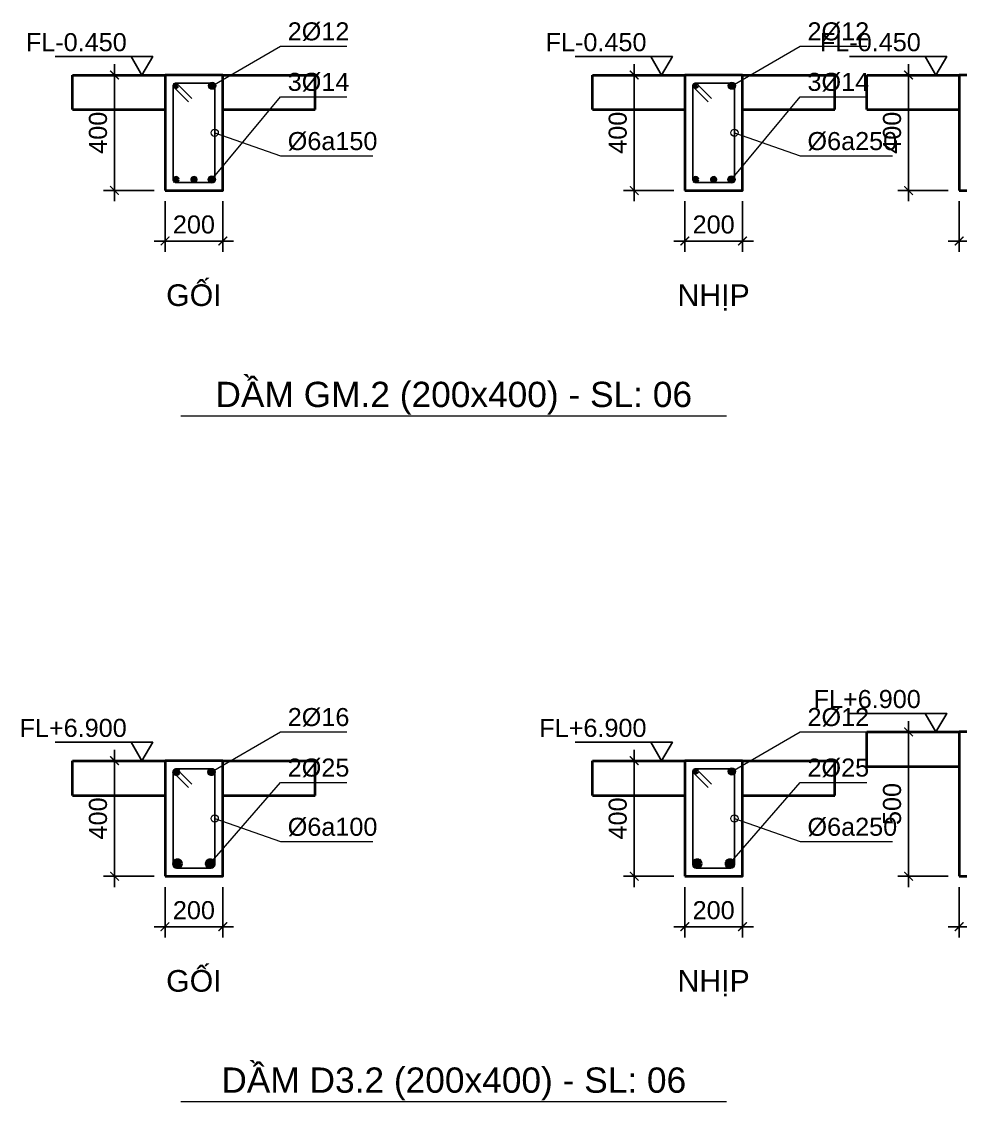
# Model space of a CAD drawing. Header units: millimetres. Extents: x 0 to 198549, y -2709 to 29882.
# Drawn here: x 127667 to 130918, y 3112 to 6852 of the extents above; entities that cross this region are included whole.
import ezdxf
from ezdxf.enums import TextEntityAlignment as Align

# ---------------------------------------------------------------- set-up
doc = ezdxf.new("R2010")
doc.units = ezdxf.units.MM
doc.header["$LTSCALE"] = 40
for name, color, linetype, lineweight in [('S-ANNO-DIMS', 1, 'Continuous', 18), ('S-ANNO-SYMB', 7, 'Continuous', 25), ('S-ANNO-TEXT', 7, 'Continuous', 18), ('S-CONC', 7, 'Continuous', 35), ('S-REBR', 1, 'Continuous', 50), ('S-REBR-STIR', 3, 'Continuous', 25)]:
    doc.layers.add(name, color=color, linetype=linetype, lineweight=lineweight)
doc.styles.add('MCP-ARIAL', font='arial.ttf')
doc.dimstyles.new('MCP-1-25', dxfattribs={"dimscale": 25, "dimtxt": 2.5, "dimasz": 1.2, "dimexe": 1.5, "dimexo": 1.5, "dimgap": 1, "dimtad": 1, "dimdec": 0, "dimdsep": 46, "dimtxsty": 'MCP-ARIAL', "dimblk": 'ARCHTICK', "dimblk1": 'ARCHTICK', "dimblk2": 'ARCHTICK', "dimcen": 0.09, "dimdle": 1.5, "dimclrd": 256, "dimclre": 256, "dimclrt": 256, "dimadec": 0, "dimazin": 0, "dimtfac": 1, "dimtdec": 4, "dimtix": 1, "dimtmove": 2, "dimatfit": 3, "dimfxl": 1, "dimtolj": 1, "dimtzin": 0, "dimarcsym": 0})

# ---------------------------------------------------------------- blocks, each defined once
blk = doc.blocks.new('_ArchTick')
at = {"color": 0, "linetype": 'ByBlock', "const_width": 0.15}
blk.add_lwpolyline([(-0.5, -0.5), (0.5, 0.5)], dxfattribs=at)
blk = doc.blocks.new('*D48')
at = {"layer": 'Defpoints', "color": 0, "transparency": 16777216}
for p in [(128163.7, 6266.7), (128363.7, 6266.7), (128363.7, 6091.7)]:
    blk.add_point(p, dxfattribs=at)
at = {"layer": 'S-ANNO-DIMS', "lineweight": -2, "transparency": 16777216}
for p, q in [((128163.7, 6229.2), (128163.7, 6054.2)), ((128363.7, 6229.2), (128363.7, 6054.2)), ((128126.2, 6091.7), (128401.2, 6091.7))]:
    blk.add_line(p, q, dxfattribs=at)
at = {"layer": 'S-ANNO-DIMS', "lineweight": -2, "transparency": 16777216, "xscale": 30, "yscale": 30, "zscale": 30, "rotation": 180}
blk.add_blockref('_ArchTick', (128163.7, 6091.7), dxfattribs=at)
at = {"layer": 'S-ANNO-DIMS', "lineweight": -2, "transparency": 16777216, "xscale": 30, "yscale": 30, "zscale": 30}
blk.add_blockref('_ArchTick', (128363.7, 6091.7), dxfattribs=at)
at = {"layer": 'S-ANNO-DIMS', "transparency": 16777216, "insert": (128263.7, 6148.6), "char_height": 62.5, "attachment_point": 5, "style": 'MCP-ARIAL'}
blk.add_mtext('\\A1;200', dxfattribs=at)
blk = doc.blocks.new('*D49')
at = {"layer": 'Defpoints', "color": 0, "transparency": 16777216}
for p in [(127988.7, 6666.7), (128163.7, 6666.7), (128163.7, 6266.7)]:
    blk.add_point(p, dxfattribs=at)
at = {"layer": 'S-ANNO-DIMS', "lineweight": -2, "transparency": 16777216}
for p, q in [((127988.7, 6229.2), (127988.7, 6704.2)), ((128126.2, 6666.7), (127951.2, 6666.7)), ((128126.2, 6266.7), (127951.2, 6266.7))]:
    blk.add_line(p, q, dxfattribs=at)
at = {"layer": 'S-ANNO-DIMS', "lineweight": -2, "transparency": 16777216, "xscale": 30, "yscale": 30, "zscale": 30}
for p, rotation in [((127988.7, 6666.7), 90), ((127988.7, 6266.7), 270)]:
    blk.add_blockref('_ArchTick', p, dxfattribs=dict(at, rotation=rotation))
at = {"layer": 'S-ANNO-DIMS', "transparency": 16777216, "insert": (127931.8, 6466.7), "char_height": 62.5, "attachment_point": 5, "rotation": 90, "style": 'MCP-ARIAL'}
blk.add_mtext('\\A1;400', dxfattribs=at)
blk = doc.blocks.new('MCP_COTE_TRAI')
blk.add_line((1.5, 2.55), (-12, 2.55))
blk.add_lwpolyline([(0, 0), (-1.5, 2.55), (1.5, 2.55)], close=True)
at = {"style": 'MCP-ARIAL'}
blk.add_attdef('COTE', text='', height=2.5, dxfattribs=at).set_placement((-2.1, 3.3), align=Align.RIGHT)
blk = doc.blocks.new('*D50')
at = {"layer": 'Defpoints', "color": 0, "transparency": 16777216}
for p in [(129963.7, 6266.7), (130163.7, 6266.7), (130163.7, 6091.7)]:
    blk.add_point(p, dxfattribs=at)
at = {"layer": 'S-ANNO-DIMS', "lineweight": -2, "transparency": 16777216}
for p, q in [((129963.7, 6229.2), (129963.7, 6054.2)), ((130163.7, 6229.2), (130163.7, 6054.2)), ((129926.2, 6091.7), (130201.2, 6091.7))]:
    blk.add_line(p, q, dxfattribs=at)
at = {"layer": 'S-ANNO-DIMS', "lineweight": -2, "transparency": 16777216, "xscale": 30, "yscale": 30, "zscale": 30, "rotation": 180}
blk.add_blockref('_ArchTick', (129963.7, 6091.7), dxfattribs=at)
at = {"layer": 'S-ANNO-DIMS', "lineweight": -2, "transparency": 16777216, "xscale": 30, "yscale": 30, "zscale": 30}
blk.add_blockref('_ArchTick', (130163.7, 6091.7), dxfattribs=at)
at = {"layer": 'S-ANNO-DIMS', "transparency": 16777216, "insert": (130063.7, 6148.6), "char_height": 62.5, "attachment_point": 5, "style": 'MCP-ARIAL'}
blk.add_mtext('\\A1;200', dxfattribs=at)
blk = doc.blocks.new('*D51')
at = {"layer": 'Defpoints', "color": 0, "transparency": 16777216}
for p in [(129788.7, 6666.7), (129963.7, 6666.7), (129963.7, 6266.7)]:
    blk.add_point(p, dxfattribs=at)
at = {"layer": 'S-ANNO-DIMS', "lineweight": -2, "transparency": 16777216}
for p, q in [((129788.7, 6229.2), (129788.7, 6704.2)), ((129926.2, 6666.7), (129751.2, 6666.7)), ((129926.2, 6266.7), (129751.2, 6266.7))]:
    blk.add_line(p, q, dxfattribs=at)
at = {"layer": 'S-ANNO-DIMS', "lineweight": -2, "transparency": 16777216, "xscale": 30, "yscale": 30, "zscale": 30}
for p, rotation in [((129788.7, 6666.7), 90), ((129788.7, 6266.7), 270)]:
    blk.add_blockref('_ArchTick', p, dxfattribs=dict(at, rotation=rotation))
at = {"layer": 'S-ANNO-DIMS', "transparency": 16777216, "insert": (129731.8, 6466.7), "char_height": 62.5, "attachment_point": 5, "rotation": 90, "style": 'MCP-ARIAL'}
blk.add_mtext('\\A1;400', dxfattribs=at)
blk = doc.blocks.new('*D52')
at = {"layer": 'Defpoints', "color": 0, "transparency": 16777216}
for p in [(130913.7, 6266.7), (131113.7, 6266.7), (131113.7, 6091.7)]:
    blk.add_point(p, dxfattribs=at)
at = {"layer": 'S-ANNO-DIMS', "lineweight": -2, "transparency": 16777216}
for p, q in [((130913.7, 6229.2), (130913.7, 6054.2)), ((131113.7, 6229.2), (131113.7, 6054.2)), ((130876.2, 6091.7), (131151.2, 6091.7))]:
    blk.add_line(p, q, dxfattribs=at)
at = {"layer": 'S-ANNO-DIMS', "lineweight": -2, "transparency": 16777216, "xscale": 30, "yscale": 30, "zscale": 30, "rotation": 180}
blk.add_blockref('_ArchTick', (130913.7, 6091.7), dxfattribs=at)
at = {"layer": 'S-ANNO-DIMS', "lineweight": -2, "transparency": 16777216, "xscale": 30, "yscale": 30, "zscale": 30}
blk.add_blockref('_ArchTick', (131113.7, 6091.7), dxfattribs=at)
at = {"layer": 'S-ANNO-DIMS', "transparency": 16777216, "insert": (131013.7, 6148.6), "char_height": 62.5, "attachment_point": 5, "style": 'MCP-ARIAL'}
blk.add_mtext('\\A1;200', dxfattribs=at)
blk = doc.blocks.new('*D53')
at = {"layer": 'Defpoints', "color": 0, "transparency": 16777216}
for p in [(130738.7, 6666.7), (130913.7, 6666.7), (130913.7, 6266.7)]:
    blk.add_point(p, dxfattribs=at)
at = {"layer": 'S-ANNO-DIMS', "lineweight": -2, "transparency": 16777216}
for p, q in [((130738.7, 6229.2), (130738.7, 6704.2)), ((130876.2, 6666.7), (130701.2, 6666.7)), ((130876.2, 6266.7), (130701.2, 6266.7))]:
    blk.add_line(p, q, dxfattribs=at)
at = {"layer": 'S-ANNO-DIMS', "lineweight": -2, "transparency": 16777216, "xscale": 30, "yscale": 30, "zscale": 30}
for p, rotation in [((130738.7, 6666.7), 90), ((130738.7, 6266.7), 270)]:
    blk.add_blockref('_ArchTick', p, dxfattribs=dict(at, rotation=rotation))
at = {"layer": 'S-ANNO-DIMS', "transparency": 16777216, "insert": (130681.8, 6466.7), "char_height": 62.5, "attachment_point": 5, "rotation": 90, "style": 'MCP-ARIAL'}
blk.add_mtext('\\A1;400', dxfattribs=at)
blk = doc.blocks.new('*D64')
at = {"layer": 'Defpoints', "color": 0, "transparency": 16777216}
for p in [(128163.7, 3891.7), (128363.7, 3891.7), (128363.7, 3716.7)]:
    blk.add_point(p, dxfattribs=at)
at = {"layer": 'S-ANNO-DIMS', "lineweight": -2, "transparency": 16777216}
for p, q in [((128163.7, 3854.2), (128163.7, 3679.2)), ((128363.7, 3854.2), (128363.7, 3679.2)), ((128126.2, 3716.7), (128401.2, 3716.7))]:
    blk.add_line(p, q, dxfattribs=at)
at = {"layer": 'S-ANNO-DIMS', "lineweight": -2, "transparency": 16777216, "xscale": 30, "yscale": 30, "zscale": 30, "rotation": 180}
blk.add_blockref('_ArchTick', (128163.7, 3716.7), dxfattribs=at)
at = {"layer": 'S-ANNO-DIMS', "lineweight": -2, "transparency": 16777216, "xscale": 30, "yscale": 30, "zscale": 30}
blk.add_blockref('_ArchTick', (128363.7, 3716.7), dxfattribs=at)
at = {"layer": 'S-ANNO-DIMS', "transparency": 16777216, "insert": (128263.7, 3773.6), "char_height": 62.5, "attachment_point": 5, "style": 'MCP-ARIAL'}
blk.add_mtext('\\A1;200', dxfattribs=at)
blk = doc.blocks.new('*D65')
at = {"layer": 'Defpoints', "color": 0, "transparency": 16777216}
for p in [(127988.7, 4291.7), (128163.7, 4291.7), (128163.7, 3891.7)]:
    blk.add_point(p, dxfattribs=at)
at = {"layer": 'S-ANNO-DIMS', "lineweight": -2, "transparency": 16777216}
for p, q in [((127988.7, 3854.2), (127988.7, 4329.2)), ((128126.2, 4291.7), (127951.2, 4291.7)), ((128126.2, 3891.7), (127951.2, 3891.7))]:
    blk.add_line(p, q, dxfattribs=at)
at = {"layer": 'S-ANNO-DIMS', "lineweight": -2, "transparency": 16777216, "xscale": 30, "yscale": 30, "zscale": 30}
for p, rotation in [((127988.7, 4291.7), 90), ((127988.7, 3891.7), 270)]:
    blk.add_blockref('_ArchTick', p, dxfattribs=dict(at, rotation=rotation))
at = {"layer": 'S-ANNO-DIMS', "transparency": 16777216, "insert": (127931.8, 4091.7), "char_height": 62.5, "attachment_point": 5, "rotation": 90, "style": 'MCP-ARIAL'}
blk.add_mtext('\\A1;400', dxfattribs=at)
blk = doc.blocks.new('*D66')
at = {"layer": 'Defpoints', "color": 0, "transparency": 16777216}
for p in [(129963.7, 3891.7), (130163.7, 3891.7), (130163.7, 3716.7)]:
    blk.add_point(p, dxfattribs=at)
at = {"layer": 'S-ANNO-DIMS', "lineweight": -2, "transparency": 16777216}
for p, q in [((129963.7, 3854.2), (129963.7, 3679.2)), ((130163.7, 3854.2), (130163.7, 3679.2)), ((129926.2, 3716.7), (130201.2, 3716.7))]:
    blk.add_line(p, q, dxfattribs=at)
at = {"layer": 'S-ANNO-DIMS', "lineweight": -2, "transparency": 16777216, "xscale": 30, "yscale": 30, "zscale": 30, "rotation": 180}
blk.add_blockref('_ArchTick', (129963.7, 3716.7), dxfattribs=at)
at = {"layer": 'S-ANNO-DIMS', "lineweight": -2, "transparency": 16777216, "xscale": 30, "yscale": 30, "zscale": 30}
blk.add_blockref('_ArchTick', (130163.7, 3716.7), dxfattribs=at)
at = {"layer": 'S-ANNO-DIMS', "transparency": 16777216, "insert": (130063.7, 3773.6), "char_height": 62.5, "attachment_point": 5, "style": 'MCP-ARIAL'}
blk.add_mtext('\\A1;200', dxfattribs=at)
blk = doc.blocks.new('*D67')
at = {"layer": 'Defpoints', "color": 0, "transparency": 16777216}
for p in [(129788.7, 4291.7), (129963.7, 4291.7), (129963.7, 3891.7)]:
    blk.add_point(p, dxfattribs=at)
at = {"layer": 'S-ANNO-DIMS', "lineweight": -2, "transparency": 16777216}
for p, q in [((129788.7, 3854.2), (129788.7, 4329.2)), ((129926.2, 4291.7), (129751.2, 4291.7)), ((129926.2, 3891.7), (129751.2, 3891.7))]:
    blk.add_line(p, q, dxfattribs=at)
at = {"layer": 'S-ANNO-DIMS', "lineweight": -2, "transparency": 16777216, "xscale": 30, "yscale": 30, "zscale": 30}
for p, rotation in [((129788.7, 4291.7), 90), ((129788.7, 3891.7), 270)]:
    blk.add_blockref('_ArchTick', p, dxfattribs=dict(at, rotation=rotation))
at = {"layer": 'S-ANNO-DIMS', "transparency": 16777216, "insert": (129731.8, 4091.7), "char_height": 62.5, "attachment_point": 5, "rotation": 90, "style": 'MCP-ARIAL'}
blk.add_mtext('\\A1;400', dxfattribs=at)
blk = doc.blocks.new('*D68')
at = {"layer": 'Defpoints', "color": 0, "transparency": 16777216}
for p in [(130913.7, 3891.7), (131113.7, 3891.7), (131113.7, 3716.7)]:
    blk.add_point(p, dxfattribs=at)
at = {"layer": 'S-ANNO-DIMS', "lineweight": -2, "transparency": 16777216}
for p, q in [((130913.7, 3854.2), (130913.7, 3679.2)), ((131113.7, 3854.2), (131113.7, 3679.2)), ((130876.2, 3716.7), (131151.2, 3716.7))]:
    blk.add_line(p, q, dxfattribs=at)
at = {"layer": 'S-ANNO-DIMS', "lineweight": -2, "transparency": 16777216, "xscale": 30, "yscale": 30, "zscale": 30, "rotation": 180}
blk.add_blockref('_ArchTick', (130913.7, 3716.7), dxfattribs=at)
at = {"layer": 'S-ANNO-DIMS', "lineweight": -2, "transparency": 16777216, "xscale": 30, "yscale": 30, "zscale": 30}
blk.add_blockref('_ArchTick', (131113.7, 3716.7), dxfattribs=at)
at = {"layer": 'S-ANNO-DIMS', "transparency": 16777216, "insert": (131013.7, 3773.6), "char_height": 62.5, "attachment_point": 5, "style": 'MCP-ARIAL'}
blk.add_mtext('\\A1;200', dxfattribs=at)
blk = doc.blocks.new('*D69')
at = {"layer": 'Defpoints', "color": 0, "transparency": 16777216}
for p in [(130738.7, 4391.7), (130913.7, 4391.7), (130913.7, 3891.7)]:
    blk.add_point(p, dxfattribs=at)
at = {"layer": 'S-ANNO-DIMS', "lineweight": -2, "transparency": 16777216}
for p, q in [((130738.7, 3854.2), (130738.7, 4429.2)), ((130876.2, 4391.7), (130701.2, 4391.7)), ((130876.2, 3891.7), (130701.2, 3891.7))]:
    blk.add_line(p, q, dxfattribs=at)
at = {"layer": 'S-ANNO-DIMS', "lineweight": -2, "transparency": 16777216, "xscale": 30, "yscale": 30, "zscale": 30}
for p, rotation in [((130738.7, 4391.7), 90), ((130738.7, 3891.7), 270)]:
    blk.add_blockref('_ArchTick', p, dxfattribs=dict(at, rotation=rotation))
at = {"layer": 'S-ANNO-DIMS', "transparency": 16777216, "insert": (130681.8, 4141.7), "char_height": 62.5, "attachment_point": 5, "rotation": 90, "style": 'MCP-ARIAL'}
blk.add_mtext('\\A1;500', dxfattribs=at)

msp = doc.modelspace()

# ---------------------------------------------------------------- hatches: boundary and pattern name
at = {"layer": 'S-REBR'}
for points in [[(128206.662, 6629.656), (128205.862, 6632.656), (128203.662, 6634.856), (128200.662, 6635.656), (128197.662, 6634.856), (128195.462, 6632.656), (128194.662, 6629.656), (128195.462, 6626.656), (128197.662, 6624.456), (128200.662, 6623.656), (128203.662, 6624.456), (128205.862, 6626.656)], [(128332.662, 6629.656), (128331.862, 6632.656), (128329.662, 6634.856), (128326.662, 6635.656), (128323.662, 6634.856), (128321.462, 6632.656), (128320.662, 6629.656), (128321.462, 6626.656), (128323.662, 6624.456), (128326.662, 6623.656), (128329.662, 6624.456), (128331.862, 6626.656)], [(130006.662, 6629.656), (130005.862, 6632.656), (130003.662, 6634.856), (130000.662, 6635.656), (129997.662, 6634.856), (129995.462, 6632.656), (129994.662, 6629.656), (129995.462, 6626.656), (129997.662, 6624.456), (130000.662, 6623.656), (130003.662, 6624.456), (130005.862, 6626.656)], [(130132.662, 6629.656), (130131.862, 6632.656), (130129.662, 6634.856), (130126.662, 6635.656), (130123.662, 6634.856), (130121.462, 6632.656), (130120.662, 6629.656), (130121.462, 6626.656), (130123.662, 6624.456), (130126.662, 6623.656), (130129.662, 6624.456), (130131.862, 6626.656)], [(128208.662, 6304.656), (128207.722, 6308.156), (128205.162, 6310.716), (128201.662, 6311.656), (128198.162, 6310.716), (128195.602, 6308.156), (128194.662, 6304.656), (128195.602, 6301.156), (128198.162, 6298.596), (128201.662, 6297.656), (128205.162, 6298.596), (128207.722, 6301.156)], [(128270.662, 6304.656), (128269.722, 6308.156), (128267.162, 6310.716), (128263.662, 6311.656), (128260.162, 6310.716), (128257.602, 6308.156), (128256.662, 6304.656), (128257.602, 6301.156), (128260.162, 6298.596), (128263.662, 6297.656), (128267.162, 6298.596), (128269.722, 6301.156)], [(128332.662, 6304.656), (128331.722, 6308.156), (128329.162, 6310.716), (128325.662, 6311.656), (128322.162, 6310.716), (128319.602, 6308.156), (128318.662, 6304.656), (128319.602, 6301.156), (128322.162, 6298.596), (128325.662, 6297.656), (128329.162, 6298.596), (128331.722, 6301.156)], [(130008.662, 6304.656), (130007.722, 6308.156), (130005.162, 6310.716), (130001.662, 6311.656), (129998.162, 6310.716), (129995.602, 6308.156), (129994.662, 6304.656), (129995.602, 6301.156), (129998.162, 6298.596), (130001.662, 6297.656), (130005.162, 6298.596), (130007.722, 6301.156)], [(130070.662, 6304.656), (130069.722, 6308.156), (130067.162, 6310.716), (130063.662, 6311.656), (130060.162, 6310.716), (130057.602, 6308.156), (130056.662, 6304.656), (130057.602, 6301.156), (130060.162, 6298.596), (130063.662, 6297.656), (130067.162, 6298.596), (130069.722, 6301.156)], [(130132.662, 6304.656), (130131.722, 6308.156), (130129.162, 6310.716), (130125.662, 6311.656), (130122.162, 6310.716), (130119.602, 6308.156), (130118.662, 6304.656), (130119.602, 6301.156), (130122.162, 6298.596), (130125.662, 6297.656), (130129.162, 6298.596), (130131.722, 6301.156)], [(128210.662, 4252.656), (128209.592, 4256.656), (128206.662, 4259.586), (128202.662, 4260.656), (128198.662, 4259.586), (128195.732, 4256.656), (128194.662, 4252.656), (128195.732, 4248.656), (128198.662, 4245.726), (128202.662, 4244.656), (128206.662, 4245.726), (128209.592, 4248.656)], [(128332.662, 4252.656), (128331.592, 4256.656), (128328.662, 4259.586), (128324.662, 4260.656), (128320.662, 4259.586), (128317.732, 4256.656), (128316.662, 4252.656), (128317.732, 4248.656), (128320.662, 4245.726), (128324.662, 4244.656), (128328.662, 4245.726), (128331.592, 4248.656)], [(130006.662, 4254.656), (130005.862, 4257.656), (130003.662, 4259.856), (130000.662, 4260.656), (129997.662, 4259.856), (129995.462, 4257.656), (129994.662, 4254.656), (129995.462, 4251.656), (129997.662, 4249.456), (130000.662, 4248.656), (130003.662, 4249.456), (130005.862, 4251.656)], [(130132.662, 4254.656), (130131.862, 4257.656), (130129.662, 4259.856), (130126.662, 4260.656), (130123.662, 4259.856), (130121.462, 4257.656), (130120.662, 4254.656), (130121.462, 4251.656), (130123.662, 4249.456), (130126.662, 4248.656), (130129.662, 4249.456), (130131.862, 4251.656)], [(128219.662, 3935.156), (128217.992, 3941.406), (128213.412, 3945.986), (128207.162, 3947.656), (128200.912, 3945.986), (128196.332, 3941.406), (128194.662, 3935.156), (128196.332, 3928.906), (128200.912, 3924.326), (128207.162, 3922.656), (128213.412, 3924.326), (128217.992, 3928.906)], [(128332.662, 3935.156), (128330.992, 3941.406), (128326.412, 3945.986), (128320.162, 3947.656), (128313.912, 3945.986), (128309.332, 3941.406), (128307.662, 3935.156), (128309.332, 3928.906), (128313.912, 3924.326), (128320.162, 3922.656), (128326.412, 3924.326), (128330.992, 3928.906)], [(130019.662, 3935.156), (130017.992, 3941.406), (130013.412, 3945.986), (130007.162, 3947.656), (130000.912, 3945.986), (129996.332, 3941.406), (129994.662, 3935.156), (129996.332, 3928.906), (130000.912, 3924.326), (130007.162, 3922.656), (130013.412, 3924.326), (130017.992, 3928.906)], [(130132.662, 3935.156), (130130.992, 3941.406), (130126.412, 3945.986), (130120.162, 3947.656), (130113.912, 3945.986), (130109.332, 3941.406), (130107.662, 3935.156), (130109.332, 3928.906), (130113.912, 3924.326), (130120.162, 3922.656), (130126.412, 3924.326), (130130.992, 3928.906)]]:
    msp.add_hatch(color=256, dxfattribs=at).paths.add_polyline_path(points, flags=16)

# ---------------------------------------------------------------- linework, layer by layer
at = {"layer": 'S-ANNO-TEXT'}
for p, q in [((128218.662, 5486.656), (130108.662, 5486.656)), ((128218.662, 3111.656), (130108.662, 3111.656))]:
    msp.add_line(p, q, dxfattribs=at)
for points in [[(128326.662, 6629.656), (128563.662, 6766.656), (128793.662, 6766.656)], [(130126.662, 6629.656), (130363.662, 6766.656), (130593.662, 6766.656)], [(128325.662, 6304.656), (128563.662, 6591.656), (128793.662, 6591.656)], [(130125.662, 6304.656), (130363.662, 6591.656), (130593.662, 6591.656)], [(128335.662, 6466.656), (128563.662, 6386.656), (128883.662, 6386.656)], [(130135.662, 6466.656), (130363.662, 6386.656), (130683.662, 6386.656)], [(128324.662, 4252.656), (128563.662, 4391.656), (128793.662, 4391.656)], [(130126.662, 4254.656), (130363.662, 4391.656), (130593.662, 4391.656)], [(128320.162, 3935.156), (128563.662, 4216.656), (128793.662, 4216.656)], [(130120.162, 3935.156), (130363.662, 4216.656), (130593.662, 4216.656)], [(128335.662, 4091.656), (128563.662, 4011.656), (128883.662, 4011.656)], [(130135.662, 4091.656), (130363.662, 4011.656), (130683.662, 4011.656)]]:
    msp.add_lwpolyline(points, dxfattribs=at)
for centre in [(128326.662, 6629.656), (130126.662, 6629.656), (128335.662, 6466.656), (130135.662, 6466.656), (128325.662, 6304.656), (130125.662, 6304.656), (128324.662, 4252.656), (130126.662, 4254.656), (128335.662, 4091.656), (130135.662, 4091.656), (128320.162, 3935.156), (130120.162, 3935.156)]:
    msp.add_circle(centre, 12.5, dxfattribs=at)
at = {"layer": 'S-CONC'}
for p, q in [((127843.662, 6666.656), (128163.662, 6666.656)), ((127843.662, 6546.656), (127843.662, 6666.656)), ((128363.662, 6666.656), (128683.662, 6666.656)), ((128683.662, 6546.656), (128683.662, 6666.656)), ((129643.662, 6666.656), (129963.662, 6666.656)), ((129643.662, 6546.656), (129643.662, 6666.656)), ((130163.662, 6666.656), (130483.662, 6666.656)), ((130483.662, 6546.656), (130483.662, 6666.656)), ((130593.662, 6666.656), (130913.662, 6666.656)), ((130593.662, 6546.656), (130593.662, 6666.656)), ((127843.662, 6546.656), (128163.662, 6546.656)), ((128363.662, 6546.656), (128683.662, 6546.656)), ((129643.662, 6546.656), (129963.662, 6546.656)), ((130163.662, 6546.656), (130483.662, 6546.656)), ((130593.662, 6546.656), (130913.662, 6546.656)), ((130593.662, 4391.656), (130913.662, 4391.656)), ((130593.662, 4271.656), (130593.662, 4391.656)), ((127843.662, 4291.656), (128163.662, 4291.656)), ((127843.662, 4171.656), (127843.662, 4291.656)), ((128363.662, 4291.656), (128683.662, 4291.656)), ((128683.662, 4171.656), (128683.662, 4291.656)), ((129643.662, 4291.656), (129963.662, 4291.656)), ((129643.662, 4171.656), (129643.662, 4291.656)), ((130163.662, 4291.656), (130483.662, 4291.656)), ((130483.662, 4171.656), (130483.662, 4291.656)), ((130593.662, 4271.656), (130913.662, 4271.656)), ((127843.662, 4171.656), (128163.662, 4171.656)), ((128363.662, 4171.656), (128683.662, 4171.656)), ((129643.662, 4171.656), (129963.662, 4171.656)), ((130163.662, 4171.656), (130483.662, 4171.656))]:
    msp.add_line(p, q, dxfattribs=at)
for points in [[(128163.662, 6266.656), (128363.662, 6266.656), (128363.662, 6666.656), (128163.662, 6666.656)], [(129963.662, 6266.656), (130163.662, 6266.656), (130163.662, 6666.656), (129963.662, 6666.656)], [(130913.662, 6266.656), (131113.662, 6266.656), (131113.662, 6666.656), (130913.662, 6666.656)], [(130913.662, 3891.656), (131113.662, 3891.656), (131113.662, 4391.656), (130913.662, 4391.656)], [(128163.662, 3891.656), (128363.662, 3891.656), (128363.662, 4291.656), (128163.662, 4291.656)], [(129963.662, 3891.656), (130163.662, 3891.656), (130163.662, 4291.656), (129963.662, 4291.656)]]:
    msp.add_lwpolyline(points, close=True, dxfattribs=at)
at = {"layer": 'S-REBR'}
for centre, radius in [((128200.662, 6629.656), 6), ((128326.662, 6629.656), 6), ((130000.662, 6629.656), 6), ((130126.662, 6629.656), 6), ((128201.662, 6304.656), 7), ((128263.662, 6304.656), 7), ((128325.662, 6304.656), 7), ((130001.662, 6304.656), 7), ((130063.662, 6304.656), 7), ((130125.662, 6304.656), 7), ((128202.662, 4252.656), 8), ((128324.662, 4252.656), 8), ((130000.662, 4254.656), 6), ((130126.662, 4254.656), 6), ((128207.162, 3935.156), 12.5), ((128320.162, 3935.156), 12.5), ((130007.162, 3935.156), 12.5), ((130120.162, 3935.156), 12.5)]:
    msp.add_circle(centre, radius, dxfattribs=at)
at = {"layer": 'S-REBR-STIR'}
for p, q in [((128191.662, 6626.656), (128244.692, 6573.626)), ((128203.662, 6638.656), (128256.692, 6585.626)), ((129991.662, 6626.656), (130044.692, 6573.626)), ((130003.662, 6638.656), (130056.692, 6585.626)), ((128203.662, 4263.656), (128256.692, 4210.626)), ((130003.662, 4263.656), (130056.692, 4210.626)), ((128191.662, 4251.656), (128244.692, 4198.626)), ((129991.662, 4251.656), (130044.692, 4198.626))]:
    msp.add_line(p, q, dxfattribs=at)
for points in [[(128203.662, 6294.656), (128323.662, 6294.656, 0.41421356), (128335.662, 6306.656), (128335.662, 6626.656, 0.41421356), (128323.662, 6638.656), (128203.662, 6638.656, 0.41421356), (128191.662, 6626.656), (128191.662, 6306.656, 0.41421356)], [(130003.662, 6294.656), (130123.662, 6294.656, 0.41421356), (130135.662, 6306.656), (130135.662, 6626.656, 0.41421356), (130123.662, 6638.656), (130003.662, 6638.656, 0.41421356), (129991.662, 6626.656), (129991.662, 6306.656, 0.41421356)], [(128203.662, 3919.656), (128323.662, 3919.656, 0.41421356), (128335.662, 3931.656), (128335.662, 4251.656, 0.41421356), (128323.662, 4263.656), (128203.662, 4263.656, 0.41421356), (128191.662, 4251.656), (128191.662, 3931.656, 0.41421356)], [(130003.662, 3919.656), (130123.662, 3919.656, 0.41421356), (130135.662, 3931.656), (130135.662, 4251.656, 0.41421356), (130123.662, 4263.656), (130003.662, 4263.656, 0.41421356), (129991.662, 4251.656), (129991.662, 3931.656, 0.41421356)]]:
    msp.add_lwpolyline(points, format="xyb", close=True, dxfattribs=at)

# ---------------------------------------------------------------- block references
at = {"layer": 'S-ANNO-SYMB', "xscale": 25, "yscale": 25, "zscale": 25}
for p, values in [((128083.662, 6666.656), {'COTE': 'FL-0.450'}), ((129883.662, 6666.656), {'COTE': 'FL-0.450'}), ((130833.662, 6666.656), {'COTE': 'FL-0.450'}), ((130833.662, 4391.656), {'COTE': 'FL+6.900'}), ((128083.662, 4291.656), {'COTE': 'FL+6.900'}), ((129883.662, 4291.656), {'COTE': 'FL+6.900'})]:
    msp.add_blockref('MCP_COTE_TRAI', p, dxfattribs=at).add_auto_attribs(values)

# ---------------------------------------------------------------- texts
at = {"layer": 'S-ANNO-TEXT', "style": 'MCP-ARIAL'}
for s, p in [('2Ø12', (128588.662, 6786.656)), ('2Ø12', (130388.662, 6786.656)), ('3Ø14', (128588.662, 6611.656)), ('3Ø14', (130388.662, 6611.656)), ('Ø6a150', (128588.662, 6406.656)), ('Ø6a250', (130388.662, 6406.656)), ('2Ø16', (128588.662, 4411.656)), ('2Ø12', (130388.662, 4411.656)), ('2Ø25', (128588.662, 4236.656)), ('2Ø25', (130388.662, 4236.656)), ('Ø6a100', (128588.662, 4031.656)), ('Ø6a250', (130388.662, 4031.656))]:
    msp.add_text(s, height=62.5, dxfattribs=at).set_placement(p)
for s, height, p in [('GỐI', 75, (128263.662, 5866.656)), ('NHỊP', 75, (130063.662, 5866.656)), ('DẦM GM.2 (200x400) - SL: 06', 87.5, (129163.662, 5516.656)), ('GỐI', 75, (128263.662, 3491.656)), ('NHỊP', 75, (130063.662, 3491.656)), ('DẦM D3.2 (200x400) - SL: 06', 87.5, (129163.662, 3141.656))]:
    msp.add_text(s, height=height, dxfattribs=at).set_placement(p, align=Align.CENTER)

# ---------------------------------------------------------------- dimensions: what is measured, and where the dimension line sits
at = {"layer": 'S-ANNO-DIMS'}
for base, p1, p2, picture, middle in [((127988.662, 6666.656), (128163.662, 6266.656), (128163.662, 6666.656), '*D49', (127931.751, 6466.656)), ((129788.662, 6666.656), (129963.662, 6266.656), (129963.662, 6666.656), '*D51', (129731.751, 6466.656)), ((130738.662, 6666.656), (130913.662, 6266.656), (130913.662, 6666.656), '*D53', (130681.751, 6466.656)), ((130738.662, 4391.656), (130913.662, 3891.656), (130913.662, 4391.656), '*D69', (130681.751, 4141.656)), ((127988.662, 4291.656), (128163.662, 3891.656), (128163.662, 4291.656), '*D65', (127931.751, 4091.656)), ((129788.662, 4291.656), (129963.662, 3891.656), (129963.662, 4291.656), '*D67', (129731.751, 4091.656))]:
    dim = msp.add_linear_dim(base=base, p1=p1, p2=p2, angle=90, dimstyle='MCP-1-25', dxfattribs=at)
    dim.commit()
    dim.dimension.update_dxf_attribs({"geometry": picture, "text_midpoint": middle})
for base, p1, p2, picture, middle in [((128363.662, 6091.656), (128163.662, 6266.656), (128363.662, 6266.656), '*D48', (128263.662, 6148.567)), ((130163.662, 6091.656), (129963.662, 6266.656), (130163.662, 6266.656), '*D50', (130063.662, 6148.567)), ((131113.662, 6091.656), (130913.662, 6266.656), (131113.662, 6266.656), '*D52', (131013.662, 6148.567)), ((128363.662, 3716.656), (128163.662, 3891.656), (128363.662, 3891.656), '*D64', (128263.662, 3773.567)), ((130163.662, 3716.656), (129963.662, 3891.656), (130163.662, 3891.656), '*D66', (130063.662, 3773.567)), ((131113.662, 3716.656), (130913.662, 3891.656), (131113.662, 3891.656), '*D68', (131013.662, 3773.567))]:
    dim = msp.add_linear_dim(base=base, p1=p1, p2=p2, dimstyle='MCP-1-25', dxfattribs=at)
    dim.commit()
    dim.dimension.update_dxf_attribs({"geometry": picture, "text_midpoint": middle})

doc.saveas('drawing.dxf')
